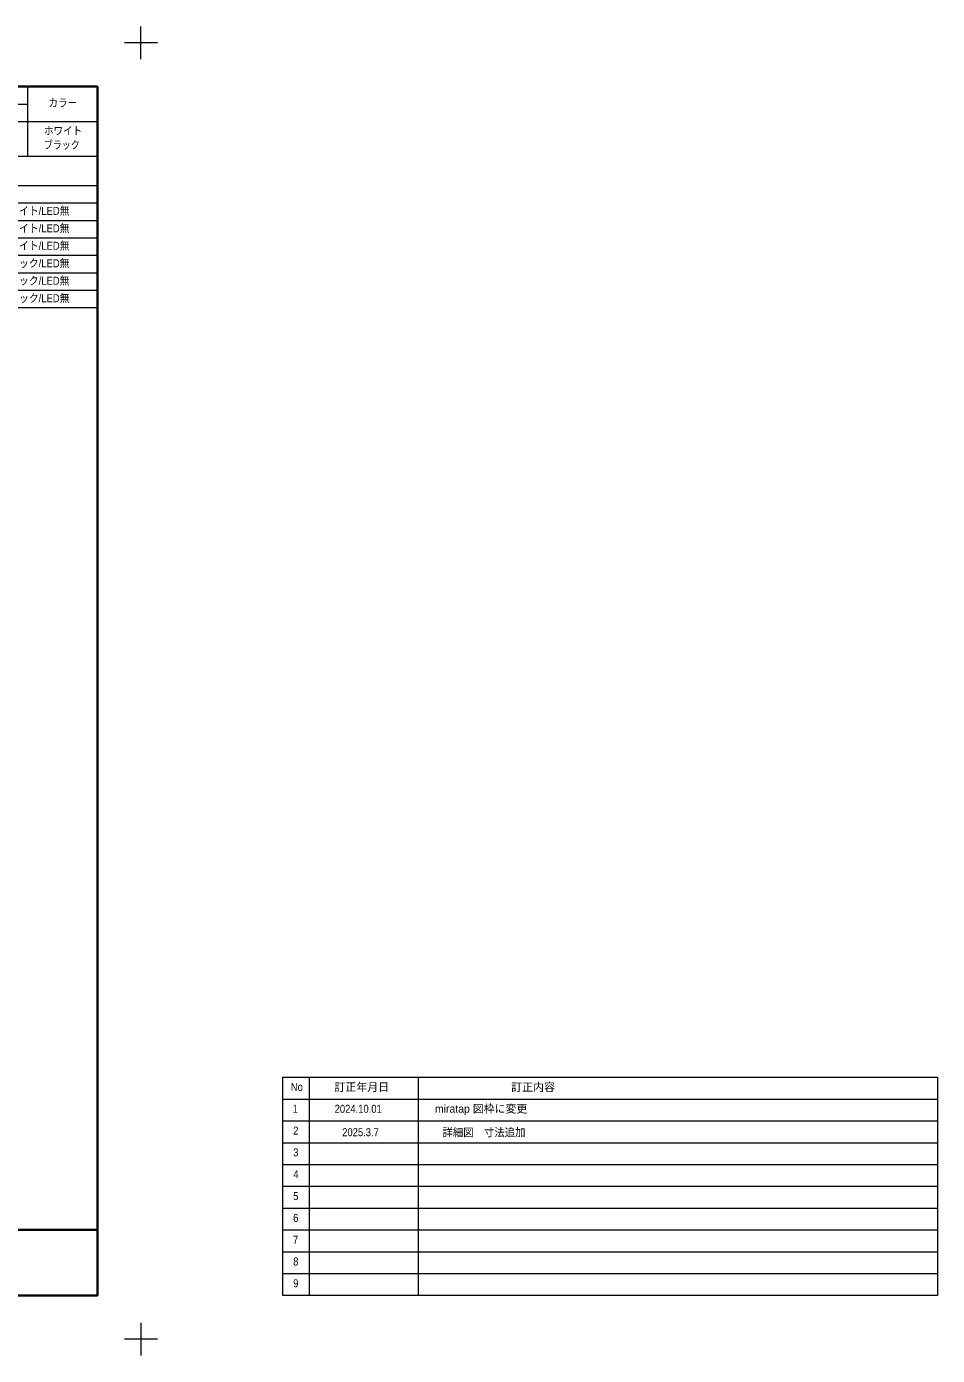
# Model space of a CAD drawing. Units: millimetres, scale not verified. Extents: x -4547 to 4547, y -2284 to 2284.
# Drawn here: x 1416 to 4547, y -2284 to 2284 of the extents above; entities that cross this region are included whole.
import ezdxf
from ezdxf.enums import TextEntityAlignment as Align

# ---------------------------------------------------------------- set-up
doc = ezdxf.new("R2010")
doc.units = ezdxf.units.MM
doc.header["$LTSCALE"] = 20
doc.layers.add('0-0_1図面枠', color=7, linetype='Continuous', lineweight=20)
doc.layers.add('0-4_Defpoints', color=7, linetype='Continuous')
doc.styles.add('ＭＳ Ｐゴシック', font='')
doc.styles.get('ＭＳ Ｐゴシック').set_extended_font_data('MS PGothic')

# ---------------------------------------------------------------- blocks, each defined once
blk = doc.blocks.new('グループ-102')
at = {"layer": '0-0_1図面枠', "lineweight": 15}
for p, q in [((45600, 41550), (45600, 36750)), ((55200, 41550), (55200, 36750)), ((45600, 40350), (55200, 40350)), ((50400, 40350), (50400, 36750)), ((37400, 39150), (60000, 39150))]:
    blk.add_line(p, q, dxfattribs=at)
blk.add_lwpolyline([(37400, 41550), (60000, 41550), (60000, 36750), (37400, 36750)], close=True, dxfattribs=at)
at = {"layer": '0-0_1図面枠', "style": 'ＭＳ Ｐゴシック'}
for s, width, p in [('適用サイズ', 0.95, (48623.4, 40561.5)), ('タイプ', 0.8, (40580.9, 39956)), ('カラー', 0.85, (56641.8, 39986.2)), ('W', 0.8, (47726.3, 39390.5)), ('H', 0.9, (52563.8, 39390.5)), ('ホワイト', 0.85, (56332.9, 38069)), ('ピッタミラ― LED無', 0.9, (38577.7, 37567.4)), ('1100～1699', 0.95, (46137.1, 37589.2)), ('800', 0.9, (52242.4, 37589.2)), ('ブラック', 0.8, (56326.8, 37100.3))]:
    blk.add_text(s, height=550.3, dxfattribs=dict(at, width=width)).set_placement(p, align=Align.BOTTOM_LEFT)
blk = doc.blocks.new('グループ-103')
at = {"layer": '0-0_1図面枠', "lineweight": 15}
for p, q in [((42600, 34750), (42600, 26350)), ((37400, 33550), (60000, 33550)), ((37400, 32350), (60000, 32350)), ((37400, 31150), (60000, 31150)), ((37400, 29950), (60000, 29950)), ((37400, 28750), (60000, 28750)), ((37400, 27550), (60000, 27550))]:
    blk.add_line(p, q, dxfattribs=at)
blk.add_lwpolyline([(37400, 34750), (60000, 34750), (60000, 26350), (37400, 26350)], close=True, dxfattribs=at)
blk = doc.blocks.new('グループ-104')
at = {"layer": '0-0_1図面枠'}
blk.add_blockref('グループ-103', (0, 0), dxfattribs=at)
at = {"layer": '0-0_1図面枠', "style": 'ＭＳ Ｐゴシック'}
for s, width, p in [('品\u3000番', 0.9, (38999.9, 33786.2)), ('品\u3000名', 0.9, (51340.3, 33779.1)), ('PTMW048N', 0.9, (38153.8, 32589.2)), ('ピッタミラーW1100～1299 H800 ホワイト/LED無', 0.9, (43133.5, 32567.4)), ('PTMW058N', 0.9, (38153.8, 31389.2)), ('ピッタミラーW1300～1499 H800 ホワイト/LED無', 0.9, (43133.5, 31367.4)), ('PTMW068N', 0.9, (38153.8, 30189.2)), ('ピッタミラーW1500～1699 H800 ホワイト/LED無', 0.9, (43133.5, 30167.4)), ('PTMB048N', 0.95, (38153.8, 28989.2)), ('ピッタミラーW1100～1299 H800 ブラック/LED無', 0.9, (43133.5, 28961.5)), ('PTMB058N', 0.95, (38153.8, 27789.2)), ('ピッタミラーW1300～1499 H800 ブラック/LED無', 0.9, (43133.5, 27761.5)), ('PTMB068N', 0.95, (38153.8, 26589.2)), ('ピッタミラーW1500～1699 H800 ブラック/LED無', 0.9, (43133.5, 26561.5))]:
    blk.add_text(s, height=550.3, dxfattribs=dict(at, width=width)).set_placement(p, align=Align.BOTTOM_LEFT)
blk = doc.blocks.new('グループ')
at = {"layer": '0-0_1図面枠', "lineweight": 15}
for p, q in [((-63000, 43425), (-63000, 45675)), ((63000, 43425), (63000, 45675)), ((-64125, 44550), (-61875, 44550)), ((64125, 44550), (61875, 44550)), ((-63000, -43425), (-63000, -45675)), ((63000, -43425), (63000, -45675)), ((-64125, -44550), (-61875, -44550)), ((64125, -44550), (61875, -44550))]:
    blk.add_line(p, q, dxfattribs=at)
blk = doc.blocks.new('グループ-1')
at = {"layer": '0-0_1図面枠', "lineweight": 15}
for p, q in [((74550, -26550), (74550, -41550)), ((82050, -26550), (82050, -41550)), ((72750, -28050), (117750, -28050)), ((72750, -29550), (117750, -29550)), ((72750, -31050), (117750, -31050)), ((72750, -32550), (117750, -32550)), ((72750, -34050), (117750, -34050)), ((72750, -35550), (117750, -35550)), ((72750, -37050), (117750, -37050)), ((72750, -38550), (117750, -38550)), ((72750, -40050), (117750, -40050))]:
    blk.add_line(p, q, dxfattribs=at)
blk.add_lwpolyline([(72750, -26550), (117750, -26550), (117750, -41550), (72750, -41550)], close=True, dxfattribs=at)
blk = doc.blocks.new('グループ-2')
at = {"layer": '0-0_1図面枠', "lineweight": 35}
for p, q in [((-60000, -37050), (60000, -37050)), ((-32250, -37050), (-32250, -41550)), ((16500, -37050), (16500, -41550)), ((28500, -37050), (28500, -41550)), ((37500, -37050), (37500, -41550)), ((46500, -37050), (46500, -41550))]:
    blk.add_line(p, q, dxfattribs=at)
blk.add_lwpolyline([(-60000, 41550), (60000, 41550), (60000, -41550), (-60000, -41550)], close=True, dxfattribs=at)

msp = doc.modelspace()

# ---------------------------------------------------------------- block references
at = {"layer": '0-0_1図面枠', "xscale": 0.05, "yscale": 0.05}
for name in ['グループ-2', 'グループ-102', 'グループ-104', 'グループ-1']:
    msp.add_blockref(name, (-1340.63, 0), dxfattribs=at)
at = {"layer": '0-4_Defpoints', "xscale": 0.05, "yscale": 0.05}
msp.add_blockref('グループ', (-1340.63, 0), dxfattribs=at)

# ---------------------------------------------------------------- texts
at = {"layer": '0-0_1図面枠', "style": 'ＭＳ Ｐゴシック', "width": 0.9}
for s, height, p in [('No', 27.51, (2324.29, -1382.98)), ('1', 27.57, (2330.49, -1458.04)), ('2024.10.01', 27.51, (2475, -1458.04)), ('2', 27.57, (2332.5, -1532.98)), ('2025.3.7', 27.51, (2500.97, -1538.55)), ('3', 27.57, (2332.5, -1607.98)), ('4', 27.57, (2333.08, -1682.98)), ('5', 27.57, (2332.5, -1757.98)), ('6', 27.57, (2332.35, -1832.98)), ('7', 27.57, (2331.91, -1907.98)), ('8', 27.57, (2332.65, -1982.98)), ('9', 27.57, (2332.35, -2057.98))]:
    msp.add_text(s, height=height, dxfattribs=at).set_placement(p, align=Align.BOTTOM_LEFT)
at = {"layer": '0-0_1図面枠', "style": 'ＭＳ Ｐゴシック'}
for s, p in [('訂正年月日', (2474.41, -1383.47)), ('訂正内容', (3081.91, -1383.55))]:
    msp.add_text(s, height=27.57, dxfattribs=at).set_placement(p, align=Align.BOTTOM_LEFT)
at = {"layer": '0-0_1図面枠', "color": 250, "style": 'ＭＳ Ｐゴシック'}
msp.add_text('miratap 図枠に変更', height=27.51, dxfattribs=at).set_placement((2819.72, -1457.82), align=Align.BOTTOM_LEFT)
at = {"layer": '0-0_1図面枠', "color": 250, "style": 'ＭＳ Ｐゴシック', "width": 0.95}
msp.add_text('詳細図\u3000寸法追加', height=27.51, dxfattribs=at).set_placement((2845.69, -1539.27), align=Align.BOTTOM_LEFT)

doc.saveas('drawing.dxf')
